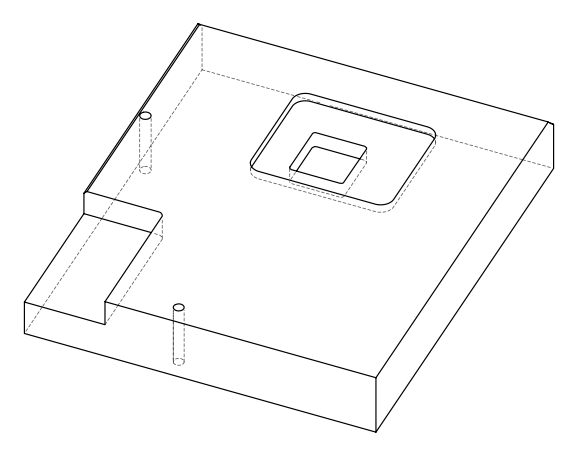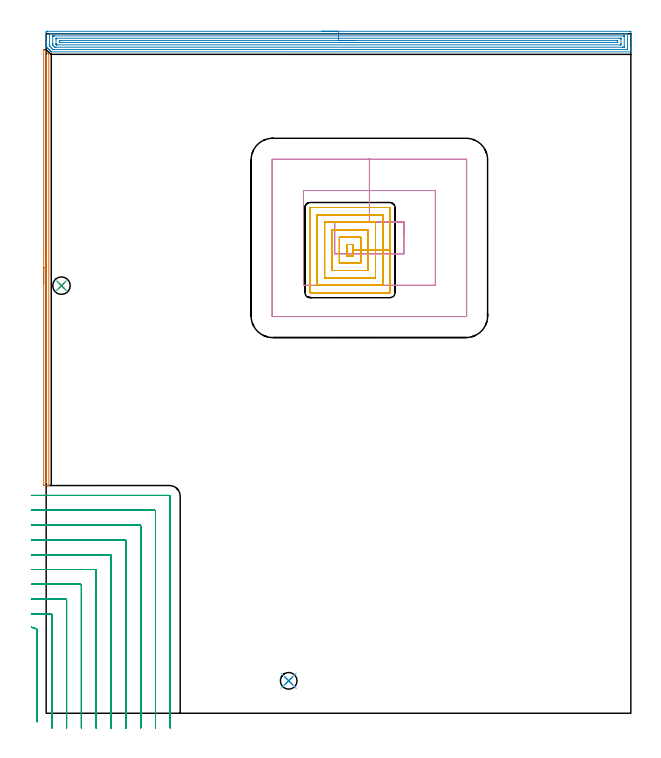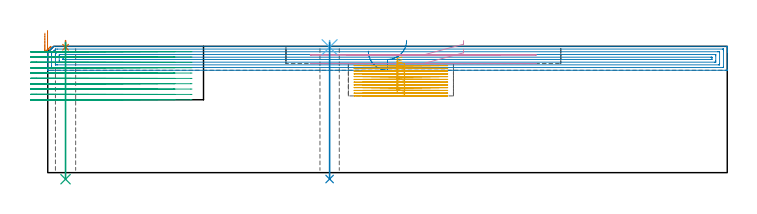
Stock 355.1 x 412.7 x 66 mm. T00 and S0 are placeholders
(PLAN: 9 operations, 6 tool changes, 72.2 min)
(1 AREA_MILL | FG_CHAMFER_SURFACE | UGT0205_001 | 4.36 min | 1288 mm3)
(2 AREA_MILL_1 | FG_CHAMFER_SURFACE_1 | UGT0205_001 | 14.41 min | 27727 mm3)
(3 MILL_CORNER_NOTCH_RECTANGULAR | CORNER_NOTCH_RECTANGULAR | NXT0201_011 | Follow Part, ap 3, ae 75% | 31.62 min | 313840 mm3)
(4 MILL_RECTANGULAR_POCKET | POCKET_RECTANGULAR_STRAIGHT | UGT0201_109 | Follow Part, ap 6.35, ae 75% | 3.7 min | 155093 mm3)
(5 MILL_RECTANGULAR_POCKET_1 | POCKET_RECTANGULAR_STRAIGHT_1 | UGT0201_014 | Follow Part, ap 1.5, ae 75% | 17.45 min | 53472 mm3)
(6 SPOT_DRILL | STEP1HOLE | NXT0321_9005460120000 | 0.03 min | 6 mm3)
(7 SPOT_DRILL_1 | STEP1HOLE_1 | NXT0321_9005460120000 | 0.03 min | 3 mm3)
(8 DRILL_THROUGH_HOLE_INTO_CENTER | STEP1HOLE | NXT0301_072 | 0.29 min | 5281 mm3)
(9 DRILL_THROUGH_HOLE_INTO_CENTER_1 | STEP1HOLE_1 | NXT0301_077 | 0.29 min | 5769 mm3)
(TOOL UGT0205_001 | Chamfer Mill 20 x 3 x 45 deg. | D20 FL50 Z2)
(TOOL NXT0201_011 | ENDMILL 12mm [2P460-1200-NA 1630] | D12 FL38 Z6)
(TOOL UGT0201_109 | End Mill 25.4 mm | D25.4 FL25 Z2)
(TOOL UGT0201_014 | End mill 6 mm | D6 FL24 Z4)
(TOOL NXT0321_9005460120000 | NC Spot Drill, 142deg, 12mm, Carbide, Uncoated | D12 PA142 FL30 Z2)
(TOOL NXT0301_072 | Carbide Drill 10.1mm [860.1-1010-051A1-MM 2214] | D10.1 PA140 FL71 Z2)
(TOOL NXT0301_077 | Carbide Drill 10.6mm [860.1-1060-053A1-MM 2214] | D10.6 PA140 FL71 Z2)
(OP 1 AREA_MILL)
G17 G21 G94 G90
T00 M6
G54
G17 G0 G90 X-1.5 Y260.8 S1061 M3
G43 Z76. H0
Z72.9
G94 G1 Y260.838 Z72.028 F250.
Y260.952 Z71.164
Y261.141 Z70.312
Y261.403 Z69.48
Y261.737 Z68.674
Y262.14 Z67.9
Y262.608 Z67.164
Y263.14 Z66.472
Y263.729 Z65.829
Y264.372 Z65.24
Y265.064 Z64.708
Y265.8 Z64.24
Y266.574 Z63.837
Y267.38 Z63.503
Y268.212 Z63.241
Y269.063 Z63.052
Y269.928 Z62.938
Y270.8 Z62.9
Y403.165
X-1.496 Y403.246 Z62.903
X-1.492 Y403.281 Z62.904
X-1.391 Y403.192 Z63.008
X1.363 Y400.437 Z65.763
X1.528 Y400.27 Z65.925
X1.596 Y400.195 Z65.989
X1.6 Y399.99 Z66.
Y138.481
X1.597 Y138.31 Z65.988
X1.501 Y138.304 Z65.893
X1.398 Y138.3 Z65.798
X1.185 Z65.584
X0.484 Z64.878
X-0.734 Z63.663
X-1.115 Z63.28
X-1.251 Y138.303 Z63.144
X-1.493 Y138.31 Z62.901
X-1.498 Y138.673 Z62.9
X-1.5 Y138.928
Y270.8
X-0.086 Z64.314
X-0.085 Y398.789 Z64.315
X-0.084 Y399.096 Z64.316
X-0.081 Y399.375 Z64.319
X-0.079 Y399.408 Z64.321
X-0.051 Y399.389 Z64.349
X0.047 Y399.295 Z64.447
X0.147 Y399.194 Z64.547
X0.171 Y399.168 Z64.571
X0.179 Y399.14 Z64.579
X0.181 Y399.096 Z64.581
X0.184 Y398.789 Z64.584
X0.186 Y398.509 Z64.586
Y398.202
Y141.023
X0.184 Y140.716 Z64.584
X0.182 Y140.508 Z64.582
X0.179 Y140.327 Z64.579
X0.012 Y140.308 Z64.412
X-0.067 Y140.31 Z64.333
X-0.079 Y140.315 Z64.321
X-0.081 Y140.342 Z64.319
X-0.084 Y140.407 Z64.316
X-0.085 Y140.716 Z64.315
X-0.086 Y140.996 Z64.314
Y270.8
Y271.672 Z64.352
Y272.536 Z64.466
Y273.388 Z64.655
Y274.22 Z64.917
Y275.026 Z65.251
Y275.8 Z65.654
Y276.536 Z66.123
Y277.228 Z66.654
Y277.871 Z67.243
Y278.46 Z67.886
Y278.991 Z68.578
Y279.46 Z69.314
Y279.863 Z70.088
Y280.197 Z70.894
Y280.459 Z71.726
Y280.648 Z72.578
Y280.762 Z73.443
Y280.8 Z74.314
G0 Z76.
M5
M2
(OP 2 AREA_MILL_1)
G17 G21 G94 G90
T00 M6
G54
G17 G0 G90 X167.55 Y414.2 S1061 M3
G43 Z76. H0
Z63.5
G94 G1 X167.588 Z62.628 F250.
X167.702 Z61.763
X167.891 Z60.912
X168.153 Z60.08
X168.487 Z59.274
X168.89 Z58.5
X169.358 Z57.764
X169.89 Z57.072
X170.479 Z56.429
X171.122 Z55.839
X171.814 Z55.308
X172.55 Z54.84
X173.324 Z54.437
X174.13 Z54.103
X174.962 Z53.841
X175.813 Z53.652
X176.678 Z53.538
X177.55 Z53.5
X354.479
X354.873 Y414.196 Z53.503
X355.09 Y414.192 Z53.506
X355.1 Y413.971 Z53.726
Y404.853 Z62.841
Y404.314 Z63.383
Y403.968 Z63.728
Y403.429 Z64.267
Y403.083 Z64.612
Y402.392 Z65.307
Y402.089 Z65.61
Y401.722 Z65.969
X355.092 Y401.702 Z65.988
X354.926 Y401.7 Z66.
X3.292 Y401.706 Z65.994
X3.148 Y401.711 Z65.985
X3.076 Y401.724 Z65.972
X2.542 Y402.258 Z65.442
X2.408 Y402.391 Z65.308
X2.305 Y402.494 Z65.202
X2.206 Y402.594 Z65.106
X2.111 Y402.689 Z65.01
X2.01 Y402.789 Z64.907
X1.914 Y402.886 Z64.813
X1.813 Y402.987 Z64.712
X1.715 Y403.083 Z64.613
X1.274 Y403.526 Z64.173
X0.83 Y403.968 Z63.728
X0.621 Y404.178 Z63.521
X0.579 Y404.221 Z63.479
X0.188 Y404.611 Z63.088
X0.026 Y404.777 Z62.921
X0.004 Y404.807 Z62.89
X0. Y404.929 Z62.77
Y405.156 Z62.544
Y405.932 Z61.768
Y406.623 Z61.073
Y407.853 Z59.844
Y409.277 Z58.418
Y413.432 Z54.266
X0.003 Y413.701 Z53.996
X0.009 Y414.192 Z53.506
X0.123 Y414.194 Z53.503
X0.621 Y414.2 Z53.5
X177.55
Y412.786 Z54.914
X352.723 Y412.785 Z54.915
X353.09 Y412.773 Z54.927
X353.094 Y412.66 Z55.04
X353.099 Y412.413 Z55.287
X353.1 Y403.968 Z63.732
X353.099 Y403.565 Z64.135
X353.09 Y403.16 Z64.54
X353.086 Y403.12 Z64.58
X353.068 Y403.118 Z64.582
X353.015 Y403.116 Z64.584
X352.907 Y403.115 Z64.585
X352.692 Y403.114 Z64.586
X5.052 Y403.12 Z64.58
X4.196 Y403.125 Z64.575
X4.152 Y403.127 Z64.573
X3.302 Y403.948 Z63.752
X3.281 Y403.968 Z63.732
X2.408 Y404.841 Z62.859
X2.01 Y405.248 Z62.452
X2.004 Y405.738 Z61.962
X2.001 Y406.142 Z61.558
X2. Y411.932 Z55.768
X2.001 Y412.335 Z55.365
X2.01 Y412.74 Z54.96
X2.014 Y412.78 Z54.92
X2.032 Y412.782 Z54.918
X2.085 Y412.784 Z54.916
X2.193 Y412.786 Z54.914
X2.408
X177.55
Y411.372 Z56.328
X350.577 Y411.371 Z56.329
X350.904 Y411.369 Z56.331
X351.013 Y411.366 Z56.334
X351.09 Y411.363 Z56.337
X351.094 Y411.24 Z56.46
X351.098 Y411.047 Z56.653
X351.1 Y410.854 Z56.846
X351.099 Y404.66 Z63.04
X351.095 Y404.595 Z63.105
X351.09 Y404.545 Z63.155
X351.082 Y404.535 Z63.165
X351.067 Y404.534 Z63.166
X350.904 Y404.531 Z63.169
X350.338 Y404.529 Z63.171
X350.011
X5.983 Y404.535 Z63.165
X5.408 Y404.538 Z63.162
X5.251 Y404.541 Z63.159
X5.174 Y404.546 Z63.154
X5.089 Y404.621 Z63.079
X4.851 Y404.853 Z62.847
X4.196 Y405.506 Z62.194
X4.083 Y405.624 Z62.076
X4.029 Y405.683 Z62.017
X4.01 Y405.738 Z61.962
X4.004 Y405.928 Z61.772
X4.001 Y406.623 Z61.077
X4. Y406.816 Z60.884
X4.001 Y411.24 Z56.46
X4.005 Y411.305 Z56.395
X4.01 Y411.355 Z56.345
X4.018 Y411.365 Z56.335
X4.033 Y411.367 Z56.333
X4.196 Y411.369 Z56.331
X4.761 Y411.371 Z56.329
X5.089 Y411.372 Z56.328
X177.55
Y409.957 Z57.743
X348.43
X348.983 Y409.956 Z57.744
X349.039 Y409.954 Z57.746
X349.077 Y409.951 Z57.749
X349.09 Y409.947 Z57.753
X349.092 Y409.925 Z57.775
X349.097 Y409.715 Z57.985
X349.1 Y409.294 Z58.406
Y406.64 Z61.06
X349.096 Y406.189 Z61.511
X349.092 Y405.973 Z61.727
X349.09 Y405.951 Z61.749
X349.068 Y405.949 Z61.751
X349.008 Y405.945 Z61.755
X348.91 Y405.944 Z61.756
X6.663 Y405.949 Z61.751
X6.392 Y405.953 Z61.747
X6.257 Y405.955 Z61.745
X6.197 Y405.964 Z61.736
X6.156 Y406. Z61.7
X6.094 Y406.059 Z61.641
X6.048 Y406.108 Z61.592
X6.021 Y406.14 Z61.56
X6.01 Y406.186 Z61.514
X6. Y406.605 Z61.095
Y406.623 Z61.077
Y409.26 Z58.44
X6.004 Y409.711 Z57.989
X6.008 Y409.927 Z57.773
X6.01 Y409.949 Z57.751
X6.032 Y409.951 Z57.749
X6.091 Y409.955 Z57.745
X6.19 Y409.957 Z57.743
X177.55
Y408.543 Z59.157
X346.437
X347.087 Y408.536 Z59.164
X347.091 Y408.486 Z59.214
X347.095 Y408.392 Z59.308
X347.1 Y407.736 Z59.964
X347.099 Y407.508 Z60.192
X347.097 Y407.426 Z60.274
X347.094 Y407.385 Z60.315
X347.091 Y407.37 Z60.33
X347.044 Y407.364 Z60.336
X346.741 Y407.359 Z60.341
X346.588 Y407.357 Z60.343
X8.517 Y407.363 Z60.337
X8.224 Y407.366 Z60.334
X8.031 Y407.37 Z60.33
X8.009 Y407.376 Z60.324
X8.006 Y407.387 Z60.313
X8.003 Y407.414 Z60.286
X8.001 Y407.508 Z60.192
X8. Y408.164 Z59.536
X8.001 Y408.392 Z59.308
X8.003 Y408.474 Z59.226
X8.006 Y408.515 Z59.185
X8.009 Y408.53 Z59.17
X8.055 Y408.536 Z59.164
X8.359 Y408.541 Z59.159
X8.512 Y408.543 Z59.157
X177.55
X178.422 Z59.195
X179.286 Z59.309
X180.138 Z59.498
X180.97 Z59.76
X181.776 Z60.094
X182.55 Z60.497
X183.286 Z60.965
X183.978 Z61.496
X184.621 Z62.086
X185.21 Z62.729
X185.741 Z63.421
X186.21 Z64.157
X186.613 Z64.931
X186.947 Z65.737
X187.209 Z66.569
X187.398 Z67.42
X187.512 Z68.285
X187.55 Z69.157
G0 Z76.
M5
M2
(OP 3 MILL_CORNER_NOTCH_RECTANGULAR)
G17 G21 G94 G90
T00 M6
G54
G17 G0 G90 X-5.6 Y-5.154 S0 M3
G43 Z76. H1
Z63.21
G94 G1 Y-2.154 F250.
Y50.706 F500.
G3 X-6. Y51.266 R0.6
G1 X-8.828 Y52.266 F250.
G0 Z76.
X3.4 Y-9.
Z63.21
G1 Y-6.
Y59.706 F500.
G3 X2.806 Y60.3 R0.6
G1 X-6.
X-9. F250.
G0 Z76.
X12.4 Y-9.
Z63.21
G1 Y-6.
Y68.706 F500.
G3 X11.805 Y69.3 R0.6
G1 X-6.
X-9. F250.
G0 Z76.
X21.4 Y-9.
Z63.21
G1 Y-6.
Y77.705 F500.
G3 X20.805 Y78.3 R0.6
G1 X-6.
X-9. F250.
G0 Z76.
X30.4 Y-9.
Z63.21
G1 Y-6.
Y86.705 F500.
G3 X29.805 Y87.3 R0.6
G1 X-6.
X-9. F250.
G0 Z76.
X39.4 Y-9.
Z63.21
G1 Y-6.
Y95.705 F500.
G3 X38.805 Y96.3 R0.6
G1 X-6.
X-9. F250.
G0 Z76.
X48.4 Y-9.
Z63.21
G1 Y-6.
Y104.704 F500.
G3 X47.804 Y105.3 R0.6
G1 X-6.
X-9. F250.
G0 Z76.
X57.4 Y-9.
Z63.21
G1 Y-6.
Y113.704 F500.
G3 X56.804 Y114.3 R0.6
G1 X-6.
X-9. F250.
G0 Z76.
X66.4 Y-9.
Z63.21
G1 Y-6.
Y122.704 F500.
G3 X65.804 Y123.3 R0.6
G1 X-6.
X-9. F250.
G0 Z76.
X75.4 Y-9.
Z63.21
G1 Y-6.
Y131.704 F500.
G3 X74.804 Y132.3 R0.6
G1 X-6.
X-9. F250.
G0 Z76.
X-5.6 Y-5.154
Z60.42
G1 Y-2.154
Y50.706 F500.
G3 X-6. Y51.266 R0.6
G1 X-8.828 Y52.266 F250.
G0 Z76.
X3.4 Y-9.
Z60.42
G1 Y-6.
Y59.706 F500.
G3 X2.806 Y60.3 R0.6
G1 X-6.
X-9. F250.
G0 Z76.
X12.4 Y-9.
Z60.42
G1 Y-6.
Y68.706 F500.
G3 X11.806 Y69.3 R0.6
G1 X-6.
X-9. F250.
G0 Z76.
X21.4 Y-9.
Z60.42
G1 Y-6.
Y77.705 F500.
G3 X20.805 Y78.3 R0.6
G1 X-6.
X-9. F250.
G0 Z76.
X30.4 Y-9.
Z60.42
G1 Y-6.
Y86.705 F500.
G3 X29.805 Y87.3 R0.6
G1 X-6.
X-9. F250.
G0 Z76.
X39.4 Y-9.
Z60.42
G1 Y-6.
Y95.705 F500.
G3 X38.805 Y96.3 R0.6
G1 X-6.
X-9. F250.
G0 Z76.
X48.4 Y-9.
Z60.42
G1 Y-6.
Y104.704 F500.
G3 X47.804 Y105.3 R0.6
G1 X-6.
X-9. F250.
G0 Z76.
X57.4 Y-9.
Z60.42
G1 Y-6.
Y113.704 F500.
G3 X56.804 Y114.3 R0.6
G1 X-6.
X-9. F250.
G0 Z76.
X66.4 Y-9.
Z60.42
G1 Y-6.
Y122.704 F500.
G3 X65.804 Y123.3 R0.6
G1 X-6.
X-9. F250.
G0 Z76.
X75.4 Y-9.
Z60.42
G1 Y-6.
Y131.704 F500.
G3 X74.804 Y132.3 R0.6
G1 X-6.
X-9. F250.
G0 Z76.
X-5.6 Y-5.154
Z57.63
G1 Y-2.154
Y50.706 F500.
G3 X-6. Y51.266 R0.6
G1 X-8.828 Y52.266 F250.
G0 Z76.
X3.4 Y-9.
Z57.63
G1 Y-6.
Y59.706 F500.
G3 X2.806 Y60.3 R0.6
G1 X-6.
X-9. F250.
G0 Z76.
X12.4 Y-9.
Z57.63
G1 Y-6.
Y68.706 F500.
G3 X11.806 Y69.3 R0.6
G1 X-6.
X-9. F250.
G0 Z76.
X21.4 Y-9.
Z57.63
G1 Y-6.
Y77.705 F500.
G3 X20.805 Y78.3 R0.6
G1 X-6.
X-9. F250.
G0 Z76.
X30.4 Y-9.
Z57.63
G1 Y-6.
Y86.705 F500.
G3 X29.805 Y87.3 R0.6
G1 X-6.
X-9. F250.
G0 Z76.
X39.4 Y-9.
Z57.63
G1 Y-6.
Y95.705 F500.
G3 X38.805 Y96.3 R0.6
G1 X-6.
X-9. F250.
G0 Z76.
X48.4 Y-9.
Z57.63
G1 Y-6.
Y104.704 F500.
G3 X47.804 Y105.3 R0.6
G1 X-6.
X-9. F250.
G0 Z76.
X57.4 Y-9.
Z57.63
G1 Y-6.
Y113.704 F500.
G3 X56.804 Y114.3 R0.6
G1 X-6.
X-9. F250.
G0 Z76.
X66.4 Y-9.
Z57.63
G1 Y-6.
Y122.704 F500.
G3 X65.804 Y123.3 R0.6
G1 X-6.
X-9. F250.
G0 Z76.
X75.4 Y-9.
Z57.63
G1 Y-6.
Y131.704 F500.
G3 X74.804 Y132.3 R0.6
G1 X-6.
X-9. F250.
G0 Z76.
X-5.6 Y-5.154
Z54.84
G1 Y-2.154
Y50.706 F500.
G3 X-6. Y51.266 R0.6
G1 X-8.828 Y52.266 F250.
G0 Z76.
X3.4 Y-9.
Z54.84
G1 Y-6.
Y59.706 F500.
G3 X2.806 Y60.3 R0.6
G1 X-6.
X-9. F250.
G0 Z76.
X12.4 Y-9.
Z54.84
G1 Y-6.
Y68.705 F500.
G3 X11.806 Y69.3 R0.6
G1 X-6.
X-9. F250.
G0 Z76.
X21.4 Y-9.
Z54.84
G1 Y-6.
Y77.705 F500.
G3 X20.805 Y78.3 R0.6
G1 X-6.
X-9. F250.
G0 Z76.
X30.4 Y-9.
Z54.84
G1 Y-6.
Y86.705 F500.
G3 X29.805 Y87.3 R0.6
G1 X-6.
X-9. F250.
G0 Z76.
X39.4 Y-9.
Z54.84
G1 Y-6.
Y95.705 F500.
G3 X38.805 Y96.3 R0.6
G1 X-6.
X-9. F250.
G0 Z76.
X48.4 Y-9.
Z54.84
G1 Y-6.
Y104.704 F500.
G3 X47.804 Y105.3 R0.6
G1 X-6.
X-9. F250.
G0 Z76.
X57.4 Y-9.
Z54.84
G1 Y-6.
Y113.704 F500.
G3 X56.804 Y114.3 R0.6
G1 X-6.
X-9. F250.
G0 Z76.
X66.4 Y-9.
Z54.84
G1 Y-6.
Y122.704 F500.
G3 X65.804 Y123.3 R0.6
G1 X-6.
X-9. F250.
G0 Z76.
X75.4 Y-9.
Z54.84
G1 Y-6.
Y131.704 F500.
G3 X74.804 Y132.3 R0.6
G1 X-6.
X-9. F250.
G0 Z76.
X-5.6 Y-5.154
Z52.05
G1 Y-2.154
Y50.706 F500.
G3 X-6. Y51.266 R0.6
G1 X-8.828 Y52.266 F250.
G0 Z76.
X3.4 Y-9.
Z52.05
G1 Y-6.
Y59.706 F500.
G3 X2.806 Y60.3 R0.6
G1 X-6.
X-9. F250.
G0 Z76.
X12.4 Y-9.
Z52.05
G1 Y-6.
Y68.706 F500.
G3 X11.805 Y69.3 R0.6
G1 X-6.
X-9. F250.
G0 Z76.
X21.4 Y-9.
Z52.05
G1 Y-6.
Y77.705 F500.
G3 X20.805 Y78.3 R0.6
G1 X-6.
X-9. F250.
G0 Z76.
X30.4 Y-9.
Z52.05
G1 Y-6.
Y86.705 F500.
G3 X29.805 Y87.3 R0.6
G1 X-6.
X-9. F250.
G0 Z76.
X39.4 Y-9.
Z52.05
G1 Y-6.
Y95.705 F500.
G3 X38.805 Y96.3 R0.6
G1 X-6.
X-9. F250.
G0 Z76.
X48.4 Y-9.
Z52.05
G1 Y-6.
Y104.704 F500.
G3 X47.804 Y105.3 R0.6
G1 X-6.
X-9. F250.
G0 Z76.
X57.4 Y-9.
Z52.05
G1 Y-6.
Y113.704 F500.
G3 X56.804 Y114.3 R0.6
G1 X-6.
X-9. F250.
G0 Z76.
X66.4 Y-9.
Z52.05
G1 Y-6.
Y122.704 F500.
G3 X65.804 Y123.3 R0.6
G1 X-6.
X-9. F250.
G0 Z76.
X75.4 Y-9.
Z52.05
G1 Y-6.
Y131.704 F500.
G3 X74.804 Y132.3 R0.6
G1 X-6.
X-9. F250.
G0 Z76.
X-5.6 Y-5.154
Z49.26
G1 Y-2.154
Y50.706 F500.
G3 X-6. Y51.266 R0.6
G1 X-8.828 Y52.266 F250.
G0 Z76.
X3.4 Y-9.
Z49.26
G1 Y-6.
Y59.706 F500.
G3 X2.806 Y60.3 R0.6
G1 X-6.
X-9. F250.
G0 Z76.
X12.4 Y-9.
Z49.26
G1 Y-6.
Y68.706 F500.
G3 X11.805 Y69.3 R0.6
G1 X-6.
X-9. F250.
G0 Z76.
X21.4 Y-9.
Z49.26
G1 Y-6.
Y77.705 F500.
G3 X20.805 Y78.3 R0.6
G1 X-6.
X-9. F250.
G0 Z76.
X30.4 Y-9.
Z49.26
G1 Y-6.
Y86.705 F500.
G3 X29.805 Y87.3 R0.6
G1 X-6.
X-9. F250.
G0 Z76.
X39.4 Y-9.
Z49.26
G1 Y-6.
Y95.705 F500.
G3 X38.805 Y96.3 R0.6
G1 X-6.
X-9. F250.
G0 Z76.
X48.4 Y-9.
Z49.26
G1 Y-6.
Y104.704 F500.
G3 X47.804 Y105.3 R0.6
G1 X-6.
X-9. F250.
G0 Z76.
X57.4 Y-9.
Z49.26
G1 Y-6.
Y113.704 F500.
G3 X56.804 Y114.3 R0.6
G1 X-6.
X-9. F250.
G0 Z76.
X66.4 Y-9.
Z49.26
G1 Y-6.
Y122.704 F500.
G3 X65.804 Y123.3 R0.6
G1 X-6.
X-9. F250.
G0 Z76.
X75.4 Y-9.
Z49.26
G1 Y-6.
Y131.704 F500.
G3 X74.804 Y132.3 R0.6
G1 X-6.
X-9. F250.
G0 Z76.
X-5.6 Y-5.154
Z46.47
G1 Y-2.154
Y50.706 F500.
G3 X-6. Y51.266 R0.6
G1 X-8.828 Y52.266 F250.
G0 Z76.
X3.4 Y-9.
Z46.47
G1 Y-6.
Y59.706 F500.
G3 X2.806 Y60.3 R0.6
G1 X-6.
X-9. F250.
G0 Z76.
X12.4 Y-9.
Z46.47
G1 Y-6.
Y68.706 F500.
G3 X11.805 Y69.3 R0.6
G1 X-6.
X-9. F250.
G0 Z76.
X21.4 Y-9.
Z46.47
G1 Y-6.
Y77.705 F500.
G3 X20.805 Y78.3 R0.6
G1 X-6.
X-9. F250.
G0 Z76.
X30.4 Y-9.
Z46.47
G1 Y-6.
Y86.705 F500.
G3 X29.805 Y87.3 R0.6
G1 X-6.
X-9. F250.
G0 Z76.
X39.4 Y-9.
Z46.47
G1 Y-6.
Y95.705 F500.
G3 X38.805 Y96.3 R0.6
G1 X-6.
X-9. F250.
G0 Z76.
X48.4 Y-9.
Z46.47
G1 Y-6.
Y104.704 F500.
G3 X47.804 Y105.3 R0.6
G1 X-6.
X-9. F250.
G0 Z76.
X57.4 Y-9.
Z46.47
G1 Y-6.
Y113.704 F500.
G3 X56.804 Y114.3 R0.6
G1 X-6.
X-9. F250.
G0 Z76.
X66.4 Y-9.
Z46.47
G1 Y-6.
Y122.704 F500.
G3 X65.804 Y123.3 R0.6
G1 X-6.
X-9. F250.
G0 Z76.
X75.4 Y-9.
Z46.47
G1 Y-6.
Y131.704 F500.
G3 X74.804 Y132.3 R0.6
G1 X-6.
X-9. F250.
G0 Z76.
X-5.6 Y-5.154
Z43.68
G1 Y-2.154
Y50.706 F500.
G3 X-6. Y51.266 R0.6
G1 X-8.828 Y52.266 F250.
G0 Z76.
X3.4 Y-9.
Z43.68
G1 Y-6.
Y59.706 F500.
G3 X2.806 Y60.3 R0.6
G1 X-6.
X-9. F250.
G0 Z76.
X12.4 Y-9.
Z43.68
G1 Y-6.
Y68.706 F500.
G3 X11.805 Y69.3 R0.6
G1 X-6.
X-9. F250.
G0 Z76.
X21.4 Y-9.
Z43.68
G1 Y-6.
Y77.705 F500.
G3 X20.805 Y78.3 R0.6
G1 X-6.
X-9. F250.
G0 Z76.
X30.4 Y-9.
Z43.68
G1 Y-6.
Y86.705 F500.
G3 X29.805 Y87.3 R0.6
G1 X-6.
X-9. F250.
G0 Z76.
X39.4 Y-9.
Z43.68
G1 Y-6.
Y95.705 F500.
G3 X38.805 Y96.3 R0.6
G1 X-6.
X-9. F250.
G0 Z76.
X48.4 Y-9.
Z43.68
G1 Y-6.
Y104.704 F500.
G3 X47.804 Y105.3 R0.6
G1 X-6.
X-9. F250.
G0 Z76.
X57.4 Y-9.
Z43.68
G1 Y-6.
Y113.704 F500.
G3 X56.804 Y114.3 R0.6
G1 X-6.
X-9. F250.
G0 Z76.
X66.4 Y-9.
Z43.68
G1 Y-6.
Y122.704 F500.
G3 X65.804 Y123.3 R0.6
G1 X-6.
X-9. F250.
G0 Z76.
X75.4 Y-9.
Z43.68
G1 Y-6.
Y131.704 F500.
G3 X74.804 Y132.3 R0.6
G1 X-6.
X-9. F250.
G0 Z76.
X-5.6 Y-5.154
Z40.89
G1 Y-2.154
Y50.706 F500.
G3 X-6. Y51.266 R0.6
G1 X-8.828 Y52.266 F250.
G0 Z76.
X3.4 Y-9.
Z40.89
G1 Y-6.
Y59.706 F500.
G3 X2.806 Y60.3 R0.6
G1 X-6.
X-9. F250.
G0 Z76.
X12.4 Y-9.
Z40.89
G1 Y-6.
Y68.706 F500.
G3 X11.805 Y69.3 R0.6
G1 X-6.
X-9. F250.
G0 Z76.
X21.4 Y-9.
Z40.89
G1 Y-6.
Y77.705 F500.
G3 X20.805 Y78.3 R0.6
G1 X-6.
X-9. F250.
G0 Z76.
X30.4 Y-9.
Z40.89
G1 Y-6.
Y86.705 F500.
G3 X29.805 Y87.3 R0.6
G1 X-6.
X-9. F250.
G0 Z76.
X39.4 Y-9.
Z40.89
G1 Y-6.
Y95.705 F500.
G3 X38.805 Y96.3 R0.6
G1 X-6.
X-9. F250.
G0 Z76.
X48.4 Y-9.
Z40.89
G1 Y-6.
Y104.704 F500.
G3 X47.804 Y105.3 R0.6
G1 X-6.
X-9. F250.
G0 Z76.
X57.4 Y-9.
Z40.89
G1 Y-6.
Y113.704 F500.
G3 X56.804 Y114.3 R0.6
G1 X-6.
X-9. F250.
G0 Z76.
X66.4 Y-9.
Z40.89
G1 Y-6.
Y122.704 F500.
G3 X65.804 Y123.3 R0.6
G1 X-6.
X-9. F250.
G0 Z76.
X75.4 Y-9.
Z40.89
G1 Y-6.
Y131.704 F500.
G3 X74.804 Y132.3 R0.6
G1 X-6.
X-9. F250.
G0 Z76.
X-5.6 Y-5.154
Z38.1
G1 Y-2.154
Y50.706 F500.
G3 X-6. Y51.266 R0.6
G1 X-8.828 Y52.266 F250.
G0 Z76.
X3.4 Y-9.
Z38.1
G1 Y-6.
Y59.706 F500.
G3 X2.806 Y60.3 R0.6
G1 X-6.
X-9. F250.
G0 Z76.
X12.4 Y-9.
Z38.1
G1 Y-6.
Y68.706 F500.
G3 X11.805 Y69.3 R0.6
G1 X-6.
X-9. F250.
G0 Z76.
X21.4 Y-9.
Z38.1
G1 Y-6.
Y77.705 F500.
G3 X20.805 Y78.3 R0.6
G1 X-6.
X-9. F250.
G0 Z76.
X30.4 Y-9.
Z38.1
G1 Y-6.
Y86.705 F500.
G3 X29.805 Y87.3 R0.6
G1 X-6.
X-9. F250.
G0 Z76.
X39.4 Y-9.
Z38.1
G1 Y-6.
Y95.705 F500.
G3 X38.805 Y96.3 R0.6
G1 X-6.
X-9. F250.
G0 Z76.
X48.4 Y-9.
Z38.1
G1 Y-6.
Y104.704 F500.
G3 X47.804 Y105.3 R0.6
G1 X-6.
X-9. F250.
G0 Z76.
X57.4 Y-9.
Z38.1
G1 Y-6.
Y113.704 F500.
G3 X56.804 Y114.3 R0.6
G1 X-6.
X-9. F250.
G0 Z76.
X66.4 Y-9.
Z38.1
G1 Y-6.
Y122.704 F500.
G3 X65.804 Y123.3 R0.6
G1 X-6.
X-9. F250.
G0 Z76.
X75.4 Y-9.
Z38.1
G1 Y-6.
Y131.704 F500.
G3 X74.804 Y132.3 R0.6
G1 X-6.
X-9. F250.
G0 Z76.
M5
M2
(OP 4 MILL_RECTANGULAR_POCKET)
G17 G21 G94 G90
T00 M6
G54
G17 G0 G90 X217.3 Y291.41 S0 M3
G43 Z76. H0
Z69.
G94 G1 Y298.4 Z67.127 F250.
X196.3 Z61.5
X175.3 F500.
Y279.
X217.3
Y298.4
X196.3
Y317.45
X156.25
Y259.95
X236.35
Y317.45
X196.3
Y336.5
X137.6
G3 X137.2 Y336.1 R0.4
G1 Y241.3
G3 X137.6 Y240.9 R0.4
G1 X255.
G3 X255.4 Y241.3 R0.4
G1 Y336.1
G3 X255. Y336.5 R0.4
G1 X196.3
X195.3
G0 X217.3 Y291.41 Z64.5
G1 Y298.4 Z62.627 F250.
X196.3 Z57.
X175.3 F500.
Y279.
X217.3
Y298.4
X196.3
Y317.45
X156.25
Y259.95
X236.35
Y317.45
X196.3
Y336.5
X137.6
G3 X137.2 Y336.1 R0.4
G1 Y241.3
G3 X137.6 Y240.9 R0.4
G1 X255.
G3 X255.4 Y241.3 R0.4
G1 Y336.1
G3 X255. Y336.5 R0.4
G1 X196.3
X195.3
G0 Z76.
M5
M2
(OP 5 MILL_RECTANGULAR_POCKET_1)
G17 G21 G94 G90
T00 M6
G54
G17 G0 G90 X185.066 Y284.7 S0 M3
G43 Z76. H0
Z60.367
G94 G1 X182.6 Z59.706 F250.
Y277.9 Z57.884
X186.5 Z56.839
Y281.3 Z55.928
Y284.7 F500.
X182.6
Y277.9
X186.5
Y281.3
X191.
Y289.2
X178.1
Y273.4
X191.
Y281.3
X195.5
Y293.7
X173.6
Y268.9
X195.5
Y281.3
X200.
Y298.2
X169.1
Y264.4
X200.
Y281.3
X204.5
Y302.7
X164.6
Y259.9
X204.5
Y281.3
X209.
Y306.9
G3 X208.7 Y307.2 R0.3
G1 X160.4
G3 X160.1 Y306.9 R0.3
G1 Y255.7
G3 X160.4 Y255.4 R0.3
G1 X208.7
G3 X209. Y255.7 R0.3
G1 Y281.3
Y282.3
G0 X185.066 Y284.7 Z58.928
G1 X182.6 Z58.267 F250.
Y277.9 Z56.445
X186.5 Z55.4
Y281.3 Z54.489
Y284.7 F500.
X182.6
Y277.9
X186.5
Y281.3
X191.
Y289.2
X178.1
Y273.4
X191.
Y281.3
X195.5
Y293.7
X173.6
Y268.9
X195.5
Y281.3
X200.
Y298.2
X169.1
Y264.4
X200.
Y281.3
X204.5
Y302.7
X164.6
Y259.9
X204.5
Y281.3
X209.
Y306.9
G3 X208.7 Y307.2 R0.3
G1 X160.4
G3 X160.1 Y306.9 R0.3
G1 Y255.7
G3 X160.4 Y255.4 R0.3
G1 X208.7
G3 X209. Y255.7 R0.3
G1 Y281.3
Y282.3
G0 X185.066 Y284.7 Z57.489
G1 X182.6 Z56.828 F250.
Y277.9 Z55.006
X186.5 Z53.961
Y281.3 Z53.05
Y284.7 F500.
X182.6
Y277.9
X186.5
Y281.3
X191.
Y289.2
X178.1
Y273.4
X191.
Y281.3
X195.5
Y293.7
X173.6
Y268.9
X195.5
Y281.3
X200.
Y298.2
X169.1
Y264.4
X200.
Y281.3
X204.5
Y302.7
X164.6
Y259.9
X204.5
Y281.3
X209.
Y306.9
G3 X208.7 Y307.2 R0.3
G1 X160.4
G3 X160.1 Y306.9 R0.3
G1 Y255.7
G3 X160.4 Y255.4 R0.3
G1 X208.7
G3 X209. Y255.7 R0.3
G1 Y281.3
Y282.3
G0 X185.066 Y284.7 Z56.05
G1 X182.6 Z55.389 F250.
Y277.9 Z53.567
X186.5 Z52.522
Y281.3 Z51.611
Y284.7 F500.
X182.6
Y277.9
X186.5
Y281.3
X191.
Y289.2
X178.1
Y273.4
X191.
Y281.3
X195.5
Y293.7
X173.6
Y268.9
X195.5
Y281.3
X200.
Y298.2
X169.1
Y264.4
X200.
Y281.3
X204.5
Y302.7
X164.6
Y259.9
X204.5
Y281.3
X209.
Y306.9
G3 X208.7 Y307.2 R0.3
G1 X160.4
G3 X160.1 Y306.9 R0.3
G1 Y255.7
G3 X160.4 Y255.4 R0.3
G1 X208.7
G3 X209. Y255.7 R0.3
G1 Y281.3
Y282.3
G0 X185.066 Y284.7 Z54.611
G1 X182.6 Z53.95 F250.
Y277.9 Z52.128
X186.5 Z51.083
Y281.3 Z50.172
Y284.7 F500.
X182.6
Y277.9
X186.5
Y281.3
X191.
Y289.2
X178.1
Y273.4
X191.
Y281.3
X195.5
Y293.7
X173.6
Y268.9
X195.5
Y281.3
X200.
Y298.2
X169.1
Y264.4
X200.
Y281.3
X204.5
Y302.7
X164.6
Y259.9
X204.5
Y281.3
X209.
Y306.9
G3 X208.7 Y307.2 R0.3
G1 X160.4
G3 X160.1 Y306.9 R0.3
G1 Y255.7
G3 X160.4 Y255.4 R0.3
G1 X208.7
G3 X209. Y255.7 R0.3
G1 Y281.3
Y282.3
G0 X185.066 Y284.7 Z53.172
G1 X182.6 Z52.511 F250.
Y277.9 Z50.689
X186.5 Z49.644
Y281.3 Z48.733
Y284.7 F500.
X182.6
Y277.9
X186.5
Y281.3
X191.
Y289.2
X178.1
Y273.4
X191.
Y281.3
X195.5
Y293.7
X173.6
Y268.9
X195.5
Y281.3
X200.
Y298.2
X169.1
Y264.4
X200.
Y281.3
X204.5
Y302.7
X164.6
Y259.9
X204.5
Y281.3
X209.
Y306.9
G3 X208.7 Y307.2 R0.3
G1 X160.4
G3 X160.1 Y306.9 R0.3
G1 Y255.7
G3 X160.4 Y255.4 R0.3
G1 X208.7
G3 X209. Y255.7 R0.3
G1 Y281.3
Y282.3
G0 X185.066 Y284.7 Z51.733
G1 X182.6 Z51.073 F250.
Y277.9 Z49.25
X186.5 Z48.205
Y281.3 Z47.294
Y284.7 F500.
X182.6
Y277.9
X186.5
Y281.3
X191.
Y289.2
X178.1
Y273.4
X191.
Y281.3
X195.5
Y293.7
X173.6
Y268.9
X195.5
Y281.3
X200.
Y298.2
X169.1
Y264.4
X200.
Y281.3
X204.5
Y302.7
X164.6
Y259.9
X204.5
Y281.3
X209.
Y306.9
G3 X208.7 Y307.2 R0.3
G1 X160.4
G3 X160.1 Y306.9 R0.3
G1 Y255.7
G3 X160.4 Y255.4 R0.3
G1 X208.7
G3 X209. Y255.7 R0.3
G1 Y281.3
Y282.3
G0 X185.066 Y284.7 Z50.294
G1 X182.6 Z49.634 F250.
Y277.9 Z47.812
X186.5 Z46.767
Y281.3 Z45.856
Y284.7 F500.
X182.6
Y277.9
X186.5
Y281.3
X191.
Y289.2
X178.1
Y273.4
X191.
Y281.3
X195.5
Y293.7
X173.6
Y268.9
X195.5
Y281.3
X200.
Y298.2
X169.1
Y264.4
X200.
Y281.3
X204.5
Y302.7
X164.6
Y259.9
X204.5
Y281.3
X209.
Y306.9
G3 X208.7 Y307.2 R0.3
G1 X160.4
G3 X160.1 Y306.9 R0.3
G1 Y255.7
G3 X160.4 Y255.4 R0.3
G1 X208.7
G3 X209. Y255.7 R0.3
G1 Y281.3
Y282.3
G0 X185.066 Y284.7 Z48.856
G1 X182.6 Z48.195 F250.
Y277.9 Z46.373
X186.5 Z45.328
Y281.3 Z44.417
Y284.7 F500.
X182.6
Y277.9
X186.5
Y281.3
X191.
Y289.2
X178.1
Y273.4
X191.
Y281.3
X195.5
Y293.7
X173.6
Y268.9
X195.5
Y281.3
X200.
Y298.2
X169.1
Y264.4
X200.
Y281.3
X204.5
Y302.7
X164.6
Y259.9
X204.5
Y281.3
X209.
Y306.9
G3 X208.7 Y307.2 R0.3
G1 X160.4
G3 X160.1 Y306.9 R0.3
G1 Y255.7
G3 X160.4 Y255.4 R0.3
G1 X208.7
G3 X209. Y255.7 R0.3
G1 Y281.3
Y282.3
G0 X185.066 Y284.7 Z47.417
G1 X182.6 Z46.756 F250.
Y277.9 Z44.934
X186.5 Z43.889
Y281.3 Z42.978
Y284.7 F500.
X182.6
Y277.9
X186.5
Y281.3
X191.
Y289.2
X178.1
Y273.4
X191.
Y281.3
X195.5
Y293.7
X173.6
Y268.9
X195.5
Y281.3
X200.
Y298.2
X169.1
Y264.4
X200.
Y281.3
X204.5
Y302.7
X164.6
Y259.9
X204.5
Y281.3
X209.
Y306.9
G3 X208.7 Y307.2 R0.3
G1 X160.4
G3 X160.1 Y306.9 R0.3
G1 Y255.7
G3 X160.4 Y255.4 R0.3
G1 X208.7
G3 X209. Y255.7 R0.3
G1 Y281.3
Y282.3
G0 X185.066 Y284.7 Z45.978
G1 X182.6 Z45.317 F250.
Y277.9 Z43.495
X186.5 Z42.45
Y281.3 Z41.539
Y284.7 F500.
X182.6
Y277.9
X186.5
Y281.3
X191.
Y289.2
X178.1
Y273.4
X191.
Y281.3
X195.5
Y293.7
X173.6
Y268.9
X195.5
Y281.3
X200.
Y298.2
X169.1
Y264.4
X200.
Y281.3
X204.5
Y302.7
X164.6
Y259.9
X204.5
Y281.3
X209.
Y306.9
G3 X208.7 Y307.2 R0.3
G1 X160.4
G3 X160.1 Y306.9 R0.3
G1 Y255.7
G3 X160.4 Y255.4 R0.3
G1 X208.7
G3 X209. Y255.7 R0.3
G1 Y281.3
Y282.3
G0 X185.066 Y284.7 Z44.539
G1 X182.6 Z43.878 F250.
Y277.9 Z42.056
X186.5 Z41.011
Y281.3 Z40.1
Y284.7 F500.
X182.6
Y277.9
X186.5
Y281.3
X191.
Y289.2
X178.1
Y273.4
X191.
Y281.3
X195.5
Y293.7
X173.6
Y268.9
X195.5
Y281.3
X200.
Y298.2
X169.1
Y264.4
X200.
Y281.3
X204.5
Y302.7
X164.6
Y259.9
X204.5
Y281.3
X209.
Y306.9
G3 X208.7 Y307.2 R0.3
G1 X160.4
G3 X160.1 Y306.9 R0.3
G1 Y255.7
G3 X160.4 Y255.4 R0.3
G1 X208.7
G3 X209. Y255.7 R0.3
G1 Y281.3
Y282.3
G0 Z76.
M5
M2
(OP 6 SPOT_DRILL)
G17 G21 G94 G90
T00 M6
G54
G17 G0 G90 X147.3 Y19.7 S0 M3
G43 Z76. H0
G94 G81 G98 Z65.561 F250. R69.
G80
M5
M2
(OP 7 SPOT_DRILL_1)
G17 G21 G94 G90
T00 M6
G54
G17 G0 G90 X9.3 Y259.7 S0 M3
G43 Z76. H0
G94 G81 G98 Z65.544 F250. R69.
G80
M5
M2
(OP 8 DRILL_THROUGH_HOLE_INTO_CENTER)
G17 G21 G94 G90
T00 M6
G54
G17 G0 G90 X147.3 Y19.7 S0 M3
G43 Z76. H1
G94 G73 G98 Z-3.338 F250. Q9.905 R68.
G80
M5
M2
(OP 9 DRILL_THROUGH_HOLE_INTO_CENTER_1)
G17 G21 G94 G90
T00 M6
G54
G17 G0 G90 X9.3 Y259.7 S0 M3
G43 Z76. H1
G94 G73 G98 Z-3.429 F250. Q9.918 R68.
G80
M5
M2
